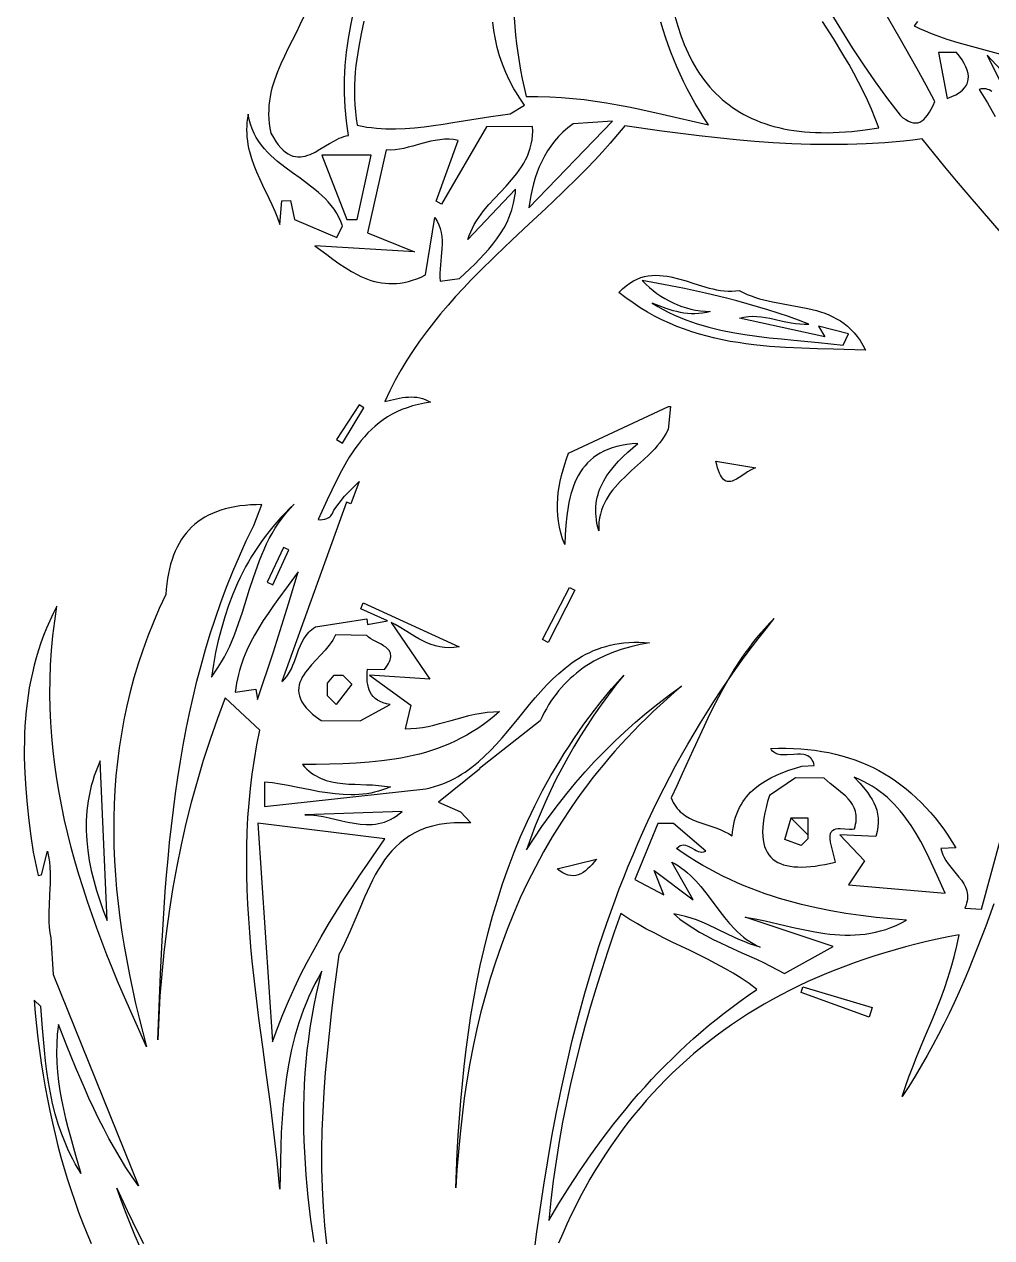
# Model space of a CAD drawing. Header units: metres. Extents: x 0 to 50, y 0 to 50.
# Drawn here: x 16.71 to 27.61, y 11.47 to 25.13 of the extents above; entities that cross this region are included whole.
import ezdxf

# ---------------------------------------------------------------- set-up
doc = ezdxf.new("R2010")
doc.units = ezdxf.units.M

msp = doc.modelspace()

# ---------------------------------------------------------------- linework, layer by layer
for points in [[(22.22044, 25.301025), (22.235864, 25.105171), (22.245841, 25.00716), (22.257399, 24.909092), (22.270593, 24.810966), (22.285475, 24.712781), (22.302101, 24.614536), (22.320523, 24.51623), (22.340797, 24.417863), (22.362974, 24.319432), (22.362974, 24.319432), (22.497673, 24.319335), (22.630091, 24.315343), (22.760539, 24.30772), (22.889328, 24.29673), (23.016769, 24.282637), (23.143174, 24.265707), (23.268853, 24.246204), (23.394118, 24.224392), (23.51928, 24.200535), (23.644649, 24.174899), (23.897255, 24.119343), (24.41865, 23.998507), (24.41865, 23.998507), (24.365793, 24.078902), (24.315376, 24.159645), (24.267342, 24.24073), (24.221634, 24.322148), (24.178196, 24.403891), (24.136971, 24.485951), (24.097902, 24.568321), (24.060932, 24.65099), (24.026004, 24.733953), (23.993061, 24.8172), (23.962047, 24.900724), (23.932905, 24.984516), (23.905578, 25.068568), (23.880008, 25.152873)], [(25.795935, 25.257127), (25.913585, 25.060339), (26.03575, 24.865461), (26.162625, 24.672571), (26.294403, 24.48175), (26.43128, 24.293077), (26.573448, 24.106629), (26.573448, 24.106629), (26.606503, 24.07932), (26.63776, 24.05721), (26.667362, 24.04024), (26.695454, 24.028352), (26.722177, 24.021487), (26.747674, 24.019586), (26.772089, 24.02259), (26.795564, 24.03044), (26.818242, 24.043077), (26.840267, 24.060442), (26.861781, 24.082478), (26.882928, 24.109124), (26.903849, 24.140322), (26.924689, 24.176013), (26.94559, 24.216138), (26.966695, 24.260638), (26.966695, 24.260638), (26.866405, 24.4449), (26.764743, 24.628467), (26.558107, 24.993904), (26.348395, 25.357736)], [(19.856685, 25.211276), (19.817309, 25.122632), (19.775124, 25.034769), (19.68718, 24.859911), (19.643843, 24.772176), (19.602546, 24.683744), (19.5645, 24.594244), (19.530917, 24.503308), (19.516178, 24.457186), (19.503009, 24.410566), (19.491561, 24.363401), (19.481987, 24.315647), (19.474437, 24.267255), (19.469063, 24.218181), (19.466017, 24.168378), (19.46545, 24.117799), (19.467513, 24.066399), (19.472358, 24.014131), (19.480137, 23.96095), (19.491, 23.906808), (19.491, 23.906808), (19.518525, 23.856349), (19.546086, 23.811956), (19.573679, 23.773341), (19.601299, 23.740218), (19.628942, 23.7123), (19.656603, 23.6893), (19.684276, 23.670931), (19.711958, 23.656905), (19.739643, 23.646937), (19.767327, 23.64074), (19.795005, 23.638025), (19.822671, 23.638507), (19.850322, 23.641899), (19.877953, 23.647913), (19.905558, 23.656263), (19.933133, 23.666662), (19.988174, 23.692458), (20.043037, 23.723007), (20.152078, 23.78918), (20.20618, 23.820214), (20.25995, 23.84682), (20.2867, 23.857745), (20.313352, 23.866701), (20.339903, 23.873404), (20.366347, 23.877564), (20.366347, 23.877564), (20.35342, 23.958437), (20.342687, 24.038798), (20.334092, 24.118663), (20.327575, 24.198048), (20.323079, 24.276965), (20.320546, 24.355432), (20.319917, 24.433462), (20.321134, 24.511071), (20.324138, 24.588273), (20.328872, 24.665084), (20.335277, 24.741519), (20.343295, 24.817591), (20.352868, 24.893318), (20.363938, 24.968713), (20.390333, 25.118567), (20.422016, 25.267275)], [(20.537145, 25.165328), (20.506373, 25.023918), (20.479135, 24.881492), (20.456744, 24.73783), (20.447778, 24.665467), (20.440517, 24.592714), (20.435126, 24.519543), (20.431769, 24.445927), (20.43061, 24.371839), (20.431814, 24.29725), (20.435545, 24.222135), (20.441967, 24.146466), (20.451246, 24.070215), (20.463544, 23.993355), (20.463544, 23.993355), (20.517242, 23.982898), (20.570943, 23.974189), (20.624646, 23.967148), (20.678352, 23.961692), (20.785773, 23.95521), (20.893205, 23.954091), (21.00065, 23.957683), (21.108107, 23.965332), (21.215578, 23.976387), (21.323063, 23.990194), (21.430561, 24.006101), (21.538075, 24.023454), (21.753148, 24.059892), (21.968286, 24.094285), (22.07588, 24.109083), (22.183493, 24.121412), (22.347424, 24.219625), (22.347424, 24.219625), (22.314794, 24.265524), (22.283962, 24.31152), (22.254885, 24.35761), (22.227524, 24.403792), (22.177784, 24.496421), (22.134414, 24.58939), (22.097088, 24.68268), (22.065479, 24.776272), (22.039259, 24.870148), (22.018102, 24.964289), (22.001681, 25.058677), (21.989669, 25.153293)], [(24.039093, 25.22171), (24.070414, 25.111087), (24.105569, 25.004704), (24.144646, 24.902654), (24.187738, 24.805029), (24.234934, 24.711922), (24.260099, 24.667092), (24.286325, 24.623427), (24.313622, 24.580937), (24.342002, 24.539635), (24.371475, 24.499532), (24.402054, 24.46064), (24.43375, 24.42297), (24.466574, 24.386534), (24.500537, 24.351344), (24.53565, 24.317411), (24.571926, 24.284747), (24.609374, 24.253363), (24.648008, 24.223271), (24.687837, 24.194483), (24.728873, 24.167009), (24.771128, 24.140863), (24.814612, 24.116055), (24.859338, 24.092597), (24.905316, 24.0705), (24.952558, 24.049777), (25.001075, 24.030439), (25.050878, 24.012496), (25.101979, 23.995962), (25.154389, 23.980848), (25.208119, 23.967164), (25.263181, 23.954924), (25.319586, 23.944137), (25.377346, 23.934817), (25.43647, 23.926974), (25.496972, 23.920621), (25.558862, 23.915768), (25.622152, 23.912428), (25.686852, 23.910611), (25.752974, 23.91033), (25.820531, 23.911597), (25.889531, 23.914422), (26.031913, 23.924795), (26.180209, 23.941542), (26.334511, 23.964756), (26.334511, 23.964756), (26.295161, 24.070529), (26.252521, 24.174811), (26.206846, 24.277717), (26.158391, 24.379367), (26.107411, 24.479876), (26.054161, 24.579362), (25.998897, 24.677943), (25.941873, 24.775735), (25.823566, 24.969422), (25.701281, 25.16136)], [(26.771436, 25.161514), (26.732849, 25.113028), (26.732849, 25.113028), (26.793653, 25.083754), (26.854694, 25.056495), (26.915947, 25.031081), (26.977385, 25.00734), (27.100713, 24.964196), (27.224472, 24.925698), (27.348455, 24.890482), (27.472455, 24.857183), (27.719678, 24.790872)], [(27.006297, 24.812608), (27.103623, 24.295429), (27.103623, 24.295429), (27.156874, 24.315889), (27.203002, 24.338177), (27.242199, 24.362242), (27.274658, 24.388031), (27.300572, 24.415494), (27.311135, 24.429837), (27.320134, 24.444579), (27.327592, 24.459714), (27.333536, 24.475234), (27.337987, 24.491135), (27.340971, 24.507409), (27.342633, 24.541051), (27.338714, 24.57611), (27.329407, 24.612533), (27.314906, 24.650269), (27.295402, 24.689267), (27.271089, 24.729475), (27.24216, 24.770842), (27.208808, 24.813316), (27.006297, 24.812608)], [(27.964914, 24.345671), (27.553038, 24.783049), (28.327911, 23.217685)], [(27.606266, 24.375722), (27.575087, 24.392001), (27.558686, 24.398087), (27.541649, 24.402471), (27.5239, 24.404905), (27.505369, 24.405141), (27.485981, 24.40293), (27.465664, 24.398023), (27.465664, 24.398023), (27.557002, 24.244934), (27.644763, 24.091086)], [(19.233858, 24.119425), (19.233858, 24.119425), (19.22643, 24.074082), (19.221301, 24.029528), (19.218361, 23.985726), (19.2175, 23.94264), (19.218608, 23.900232), (19.221575, 23.858467), (19.226292, 23.817306), (19.232649, 23.776715), (19.240536, 23.736656), (19.249843, 23.697091), (19.272278, 23.619303), (19.299077, 23.543055), (19.32936, 23.468054), (19.362249, 23.394008), (19.396865, 23.320622), (19.467767, 23.174658), (19.502295, 23.101493), (19.535037, 23.027814), (19.565114, 22.953328), (19.591648, 22.877742), (19.612674, 23.141504), (19.711409, 23.148489), (19.755397, 22.932905), (20.234199, 22.729302), (20.298448, 22.860734), (20.298448, 22.860734), (20.278652, 22.912096), (20.25573, 22.960647), (20.229909, 23.006591), (20.201413, 23.050132), (20.170469, 23.091472), (20.137302, 23.130815), (20.102137, 23.168365), (20.065201, 23.204325), (20.026719, 23.238899), (19.986916, 23.27229), (19.904252, 23.336336), (19.819014, 23.398093), (19.733006, 23.459187), (19.648034, 23.521247), (19.565903, 23.5859), (19.526467, 23.619707), (19.488418, 23.654773), (19.451982, 23.691302), (19.417384, 23.729496), (19.38485, 23.769558), (19.354606, 23.811694), (19.326877, 23.856106), (19.301889, 23.902997), (19.279867, 23.952571), (19.261038, 24.005031), (19.245626, 24.060581), (19.233858, 24.119425)], [(22.393579, 23.065761), (23.336744, 24.041471), (22.892534, 24.011602), (22.892534, 24.011602), (22.832995, 23.965296), (22.778299, 23.916925), (22.728218, 23.866568), (22.682526, 23.814299), (22.640993, 23.760196), (22.603393, 23.704334), (22.569498, 23.64679), (22.539079, 23.58764), (22.51191, 23.52696), (22.487762, 23.464826), (22.466409, 23.401314), (22.447621, 23.336501), (22.431172, 23.270463), (22.416834, 23.203277), (22.404379, 23.135017), (22.393579, 23.065761)], [(21.35157, 23.141356), (21.600522, 23.823269), (21.600522, 23.823269), (21.548092, 23.832693), (21.495983, 23.836782), (21.444175, 23.836216), (21.392648, 23.831679), (21.34138, 23.823851), (21.290353, 23.813415), (21.188935, 23.787441), (21.088233, 23.759212), (21.038099, 23.745956), (20.988084, 23.734181), (20.938165, 23.724568), (20.888324, 23.7178), (20.83854, 23.714558), (20.788792, 23.715523), (20.578781, 22.784607), (21.106134, 22.568409), (19.984804, 22.636126), (19.984804, 22.636126), (20.120684, 22.537432), (20.188658, 22.48775), (20.257091, 22.439184), (20.326308, 22.392737), (20.396638, 22.349413), (20.468406, 22.310216), (20.504932, 22.292479), (20.54194, 22.276149), (20.579471, 22.261354), (20.617566, 22.248218), (20.656266, 22.236866), (20.695611, 22.227424), (20.735643, 22.220018), (20.776402, 22.214773), (20.817929, 22.211814), (20.860265, 22.211267), (20.903452, 22.213258), (20.947528, 22.217911), (20.992537, 22.225353), (21.038518, 22.235709), (21.085512, 22.249104), (21.13356, 22.265664), (21.182703, 22.285514), (21.232982, 22.30878), (21.335543, 22.955249), (21.335543, 22.955249), (21.361591, 22.914718), (21.381865, 22.87309), (21.396968, 22.830477), (21.407503, 22.786991), (21.414072, 22.742746), (21.417278, 22.697855), (21.417723, 22.652429), (21.41601, 22.606581), (21.408522, 22.514073), (21.399632, 22.421232), (21.396169, 22.374968), (21.394164, 22.328958), (21.394219, 22.283316), (21.396936, 22.238154), (21.614239, 22.270016), (21.614239, 22.270016), (21.729666, 22.377904), (21.785744, 22.43193), (21.840269, 22.486385), (21.89289, 22.541552), (21.943259, 22.597711), (21.991028, 22.655145), (22.035846, 22.714135), (22.077367, 22.774962), (22.11524, 22.837908), (22.149118, 22.903255), (22.178651, 22.971284), (22.20349, 23.042277), (22.223288, 23.116515), (22.231187, 23.154939), (22.237695, 23.19428), (22.242767, 23.234574), (22.246362, 23.275854), (21.709502, 22.707794), (21.709502, 22.707794), (21.723545, 22.752332), (21.740283, 22.795396), (21.759505, 22.837101), (21.780995, 22.877565), (21.804542, 22.916905), (21.82993, 22.955237), (21.856948, 22.99268), (21.885381, 23.029349), (21.945639, 23.100836), (22.008998, 23.170635), (22.138187, 23.308915), (22.200602, 23.379268), (22.259287, 23.451677), (22.286698, 23.488946), (22.312535, 23.527081), (22.336587, 23.566197), (22.358639, 23.606413), (22.378478, 23.647846), (22.39589, 23.690612), (22.410663, 23.734829), (22.422582, 23.780613), (22.431434, 23.828082), (22.437006, 23.877353), (22.439084, 23.928542), (22.437456, 23.981767), (21.916273, 23.977058), (21.410614, 23.107073), (21.35157, 23.141356)], [(27.872681, 22.596484), (27.341038, 23.215084), (27.209279, 23.370228), (27.078875, 23.526022), (26.950275, 23.682694), (26.823925, 23.84047), (26.823925, 23.84047), (26.718639, 23.827483), (26.613413, 23.816072), (26.403138, 23.797797), (26.193084, 23.785296), (25.98324, 23.778219), (25.773591, 23.776216), (25.564124, 23.778937), (25.354826, 23.786033), (25.145683, 23.797155), (24.936683, 23.811952), (24.727811, 23.830074), (24.519054, 23.851173), (24.3104, 23.874898), (24.101834, 23.900899), (23.893343, 23.928828), (23.476534, 23.989067), (23.476534, 23.989067), (23.394433, 23.889416), (23.310241, 23.791662), (23.224151, 23.69563), (23.136356, 23.60115), (23.047051, 23.508047), (22.956428, 23.41615), (22.772006, 23.235283), (22.584639, 23.057167), (22.395875, 22.880422), (22.207265, 22.703666), (22.020357, 22.525518), (21.836699, 22.344599), (21.746574, 22.252668), (21.657842, 22.159526), (21.570698, 22.065001), (21.485335, 21.96892), (21.401946, 21.87111), (21.320726, 21.771398), (21.241867, 21.669613), (21.165564, 21.565582), (21.09201, 21.459131), (21.021398, 21.350089), (20.953924, 21.238282), (20.889779, 21.123538), (20.829158, 21.005685), (20.772254, 20.88455)], [(20.062793, 23.655771), (20.34468, 22.93285), (20.460494, 22.932123), (20.620195, 23.655771), (20.256565, 23.655771), (20.192176, 23.655771), (20.062793, 23.655771)], [(26.185067, 21.463701), (26.185067, 21.463701), (25.82386, 21.473602), (25.643321, 21.47823), (25.463123, 21.484274), (25.28349, 21.492955), (25.104646, 21.505497), (24.926815, 21.523121), (24.838349, 21.534221), (24.75022, 21.547051), (24.662457, 21.561762), (24.575086, 21.578507), (24.488136, 21.59744), (24.401636, 21.618714), (24.315612, 21.64248), (24.230094, 21.668892), (24.145108, 21.698103), (24.060683, 21.730266), (23.976847, 21.765533), (23.893628, 21.804056), (23.811054, 21.84599), (23.729153, 21.891487), (23.647953, 21.940699), (23.567481, 21.993779), (23.487766, 22.05088), (23.408836, 22.112155), (23.408836, 22.112155), (23.449238, 22.152592), (23.489901, 22.187573), (23.530812, 22.217388), (23.571958, 22.242326), (23.613325, 22.262676), (23.654899, 22.278727), (23.696666, 22.290769), (23.738614, 22.29909), (23.780729, 22.303981), (23.822996, 22.305729), (23.865403, 22.304623), (23.907935, 22.300954), (23.950579, 22.295011), (23.993322, 22.287081), (24.079049, 22.266422), (24.165006, 22.241291), (24.251085, 22.213999), (24.337177, 22.186861), (24.423173, 22.162189), (24.466101, 22.151501), (24.508964, 22.142296), (24.551749, 22.134865), (24.594441, 22.129497), (24.637028, 22.126479), (24.679496, 22.126102), (24.721831, 22.128655), (24.76402, 22.134427), (24.76402, 22.134427), (24.807762, 22.111277), (24.852587, 22.090622), (24.898391, 22.072227), (24.94507, 22.055856), (24.99252, 22.041274), (25.040637, 22.028246), (25.138457, 22.005907), (25.237696, 21.986958), (25.337524, 21.969516), (25.437107, 21.951697), (25.535614, 21.931619), (25.632213, 21.907399), (25.679536, 21.893147), (25.726071, 21.877153), (25.771712, 21.859182), (25.816356, 21.838999), (25.859899, 21.816368), (25.902236, 21.791053), (25.943264, 21.762821), (25.982879, 21.731434), (26.020977, 21.696658), (26.057454, 21.658257), (26.092205, 21.615997), (26.125127, 21.569641), (26.156115, 21.518954), (26.185067, 21.463701)], [(23.669513, 22.245764), (23.669513, 22.245764), (23.710064, 22.206519), (23.751483, 22.16941), (23.793796, 22.134479), (23.83703, 22.101765), (23.88121, 22.07131), (23.926365, 22.043153), (23.972519, 22.017337), (24.019701, 21.993901), (24.067935, 21.972886), (24.11725, 21.954332), (24.167671, 21.938281), (24.219225, 21.924773), (24.271938, 21.913848), (24.325838, 21.905547), (24.38095, 21.899912), (24.437301, 21.896982), (24.437301, 21.896982), (24.39324, 21.886033), (24.349821, 21.878293), (24.307, 21.873555), (24.264731, 21.871612), (24.222971, 21.872255), (24.181675, 21.875278), (24.140799, 21.880472), (24.100297, 21.88763), (24.060126, 21.896544), (24.020241, 21.907006), (23.94115, 21.931748), (23.86267, 21.960192), (23.784443, 21.990679), (23.784443, 21.990679), (23.845783, 21.953971), (23.907719, 21.919696), (23.97023, 21.887754), (24.033294, 21.858041), (24.096888, 21.830457), (24.16099, 21.804899), (24.22558, 21.781265), (24.290633, 21.759455), (24.356128, 21.739366), (24.422044, 21.720896), (24.555047, 21.688406), (24.689466, 21.661173), (24.825122, 21.638382), (24.961841, 21.619217), (25.099444, 21.602866), (25.237756, 21.588514), (25.376599, 21.575346), (25.655173, 21.549308), (25.79455, 21.534809), (25.933751, 21.518237), (25.993473, 21.647776), (25.656142, 21.731712), (25.727672, 21.61269), (24.76721, 21.822264), (24.76721, 21.822264), (24.816688, 21.834215), (24.865774, 21.841155), (24.914529, 21.843697), (24.96301, 21.842456), (25.011277, 21.838045), (25.059388, 21.83108), (25.107402, 21.822173), (25.155378, 21.811939), (25.251451, 21.789946), (25.348078, 21.770015), (25.396745, 21.762357), (25.445728, 21.757057), (25.495085, 21.754728), (25.544874, 21.755985), (25.544874, 21.755985), (25.431069, 21.798923), (25.316707, 21.839809), (25.201808, 21.878729), (25.086396, 21.915772), (24.970492, 21.951024), (24.85412, 21.984575), (24.737301, 22.016512), (24.620058, 22.046922), (24.384387, 22.103512), (24.147287, 22.155048), (23.908937, 22.202232), (23.669513, 22.245764)], [(20.772254, 20.88455), (20.772254, 20.88455), (20.839227, 20.901053), (20.906099, 20.916168), (20.97258, 20.928083), (21.005584, 20.932275), (21.038381, 20.934989), (21.070935, 20.935997), (21.103211, 20.935074), (21.135171, 20.931994), (21.166779, 20.926529), (21.198, 20.918454), (21.228797, 20.907543), (21.259134, 20.893569), (21.288974, 20.876305), (21.288974, 20.876305), (21.218319, 20.865435), (21.150801, 20.851555), (21.086306, 20.834771), (21.024721, 20.815187), (20.965933, 20.792907), (20.90983, 20.768037), (20.856297, 20.740682), (20.805222, 20.710945), (20.756492, 20.678931), (20.709994, 20.644746), (20.665615, 20.608494), (20.623242, 20.570279), (20.582762, 20.530207), (20.544061, 20.488381), (20.507028, 20.444908), (20.471547, 20.39989), (20.437508, 20.353434), (20.404796, 20.305644), (20.373299, 20.256624), (20.342904, 20.20648), (20.284965, 20.103235), (20.230077, 19.996748), (20.177334, 19.887855), (20.125832, 19.777395), (20.022937, 19.555122), (20.022937, 19.555122), (20.047789, 19.554174), (20.072696, 19.554912), (20.097232, 19.5585), (20.120971, 19.566104), (20.143487, 19.578889), (20.154154, 19.587589), (20.164356, 19.598022), (20.17404, 19.610333), (20.183152, 19.624667), (20.191639, 19.641171), (20.199448, 19.659991), (20.319696, 19.81894), (20.484312, 19.983285), (20.389225, 19.733015), (20.340666, 19.751814), (19.615835, 17.733052), (19.615835, 17.733052), (19.632819, 17.748459), (19.648519, 17.764686), (19.676451, 17.799375), (19.700387, 17.83666), (19.721083, 17.876082), (19.739296, 17.917183), (19.755783, 17.959503), (19.786604, 18.045967), (19.802453, 18.089194), (19.819601, 18.131805), (19.838806, 18.173342), (19.860825, 18.213346), (19.886414, 18.251358), (19.91633, 18.28692), (19.933147, 18.303639), (19.951329, 18.319573), (19.970972, 18.334665), (19.992169, 18.348857), (20.572675, 18.43676), (20.580266, 18.37488), (20.802072, 18.415076), (20.501714, 18.549817), (20.5312, 18.618332), (21.608762, 18.122911), (21.608762, 18.122911), (21.580061, 18.117718), (21.551898, 18.114109), (21.497096, 18.111361), (21.444175, 18.114114), (21.392955, 18.121811), (21.343256, 18.133901), (21.294896, 18.149827), (21.247695, 18.169036), (21.201472, 18.190973), (21.156048, 18.215084), (21.111242, 18.240815), (21.02276, 18.294919), (20.934583, 18.34885), (20.890157, 18.374365), (20.845266, 18.398174), (21.281318, 17.757967), (20.602628, 17.803045), (21.066143, 17.467765), (21.002398, 17.201836), (21.002398, 17.201836), (21.067037, 17.202356), (21.131614, 17.207341), (21.196195, 17.216164), (21.260844, 17.228195), (21.325627, 17.242807), (21.390609, 17.259369), (21.521429, 17.295833), (21.653824, 17.332558), (21.720774, 17.349446), (21.788313, 17.364514), (21.856506, 17.377132), (21.925418, 17.386671), (21.995114, 17.392504), (22.065659, 17.394001), (22.065659, 17.394001), (22.005645, 17.342281), (21.944895, 17.293651), (21.883421, 17.248018), (21.821237, 17.205285), (21.758357, 17.165357), (21.694795, 17.12814), (21.630565, 17.093538), (21.56568, 17.061455), (21.500154, 17.031797), (21.434, 17.004468), (21.367233, 16.979373), (21.299866, 16.956417), (21.231913, 16.935504), (21.163388, 16.91654), (21.094304, 16.899429), (21.024675, 16.884075), (20.954516, 16.870384), (20.883838, 16.858261), (20.740987, 16.838335), (20.596231, 16.823536), (20.44968, 16.813101), (20.301444, 16.80627), (20.151634, 16.802279), (20.000358, 16.800368), (19.847728, 16.799773), (19.847728, 16.799773), (19.871014, 16.772603), (19.895158, 16.747773), (19.920122, 16.725173), (19.94587, 16.704694), (19.972364, 16.686225), (19.999569, 16.669657), (20.027448, 16.65488), (20.055962, 16.641784), (20.085077, 16.630258), (20.114754, 16.620193), (20.175651, 16.604006), (20.238357, 16.592344), (20.30258, 16.584327), (20.368024, 16.579076), (20.434395, 16.575711), (20.568741, 16.571122), (20.636127, 16.568139), (20.703263, 16.563525), (20.769854, 16.5564), (20.835606, 16.545885), (20.835606, 16.545885), (20.791381, 16.527745), (20.747152, 16.511971), (20.702922, 16.498455), (20.658688, 16.487088), (20.614453, 16.477762), (20.570215, 16.470369), (20.525975, 16.4648), (20.481732, 16.460947), (20.437488, 16.458702), (20.393242, 16.457956), (20.304744, 16.460528), (20.21624, 16.467797), (20.127729, 16.478896), (20.039213, 16.492958), (19.950692, 16.509116), (19.773639, 16.544254), (19.685108, 16.5615), (19.596576, 16.577375), (19.508041, 16.591012), (19.419506, 16.601545), (19.419506, 16.325399), (21.234478, 16.526332), (21.234478, 16.526332), (21.284209, 16.53744), (21.332599, 16.550429), (21.379697, 16.565229), (21.425552, 16.581772), (21.470212, 16.599988), (21.513727, 16.61981), (21.556146, 16.641168), (21.597518, 16.663995), (21.637891, 16.688221), (21.677314, 16.713778), (21.753509, 16.76861), (21.826494, 16.827942), (21.896659, 16.891225), (21.964398, 16.95791), (22.030101, 17.027449), (22.094161, 17.099292), (22.156968, 17.17289), (22.280392, 17.323156), (22.403507, 17.473857), (22.465927, 17.547997), (22.529445, 17.6206), (22.594453, 17.691115), (22.661341, 17.758994), (22.730501, 17.823688), (22.802325, 17.884648), (22.877206, 17.941324), (22.915914, 17.967885), (22.955533, 17.993169), (22.996112, 18.017108), (23.037699, 18.039633), (23.080344, 18.060676), (23.124096, 18.080167), (23.169003, 18.098039), (23.215115, 18.114223), (23.26248, 18.128649), (23.311148, 18.14125), (23.361167, 18.151957), (23.412586, 18.160701), (23.465455, 18.167414), (23.519822, 18.172027), (23.575736, 18.174471), (23.633246, 18.174677), (23.692401, 18.172578), (23.75325, 18.168105), (23.75325, 18.168105), (23.646637, 18.148784), (23.543746, 18.125001), (23.444627, 18.096696), (23.349328, 18.063808), (23.257899, 18.026277), (23.170387, 17.984043), (23.128116, 17.961143), (23.086842, 17.937045), (23.046573, 17.911741), (23.007313, 17.885224), (22.969069, 17.857486), (22.931847, 17.828519), (22.895654, 17.798316), (22.860495, 17.766869), (22.826376, 17.734172), (22.793304, 17.700216), (22.761285, 17.664993), (22.730324, 17.628497), (22.700428, 17.59072), (22.671603, 17.551653), (22.643854, 17.511291), (22.617189, 17.469625), (22.591614, 17.426647), (22.567133, 17.38235), (22.543754, 17.336727), (22.521482, 17.28977), (21.840965, 16.753455), (21.839049, 16.746785), (21.37871, 16.374975), (21.626372, 16.267003), (21.742236, 16.140588), (21.742236, 16.140588), (21.64506, 16.143954), (21.553567, 16.141944), (21.467515, 16.134774), (21.386663, 16.122661), (21.310771, 16.105823), (21.239598, 16.084477), (21.172902, 16.058841), (21.110443, 16.029132), (21.05198, 15.995568), (20.997273, 15.958365), (20.94608, 15.917743), (20.89816, 15.873916), (20.853273, 15.827104), (20.811178, 15.777524), (20.771634, 15.725393), (20.7344, 15.670928), (20.699235, 15.614346), (20.665898, 15.555866), (20.634149, 15.495705), (20.603746, 15.43408), (20.546018, 15.307307), (20.490785, 15.177287), (20.436122, 15.04576), (20.380102, 14.914465), (20.320797, 14.78514), (20.289311, 14.72176), (20.256281, 14.659525), (20.256281, 14.659525), (20.197356, 14.21448), (20.170269, 13.992691), (20.145278, 13.771503), (20.122769, 13.551), (20.103125, 13.331265), (20.086733, 13.112381), (20.073975, 12.894433), (20.065239, 12.677504), (20.060907, 12.461678), (20.061365, 12.247038), (20.066998, 12.033668), (20.078191, 11.821653), (20.085992, 11.716179), (20.095328, 11.611074), (20.106246, 11.50635), (20.118794, 11.402017)], [(20.485794, 20.845898), (20.230701, 20.45858), (20.295923, 20.417454), (20.538865, 20.812121), (20.485794, 20.845898)], [(23.991133, 20.827302), (23.962025, 20.568286), (23.962025, 20.568286), (23.94159, 20.529305), (23.919059, 20.491714), (23.894615, 20.455394), (23.868444, 20.42023), (23.840729, 20.386102), (23.811654, 20.352896), (23.75016, 20.288775), (23.685435, 20.22693), (23.618952, 20.166424), (23.552182, 20.10632), (23.486598, 20.04568), (23.423672, 19.983567), (23.364877, 19.919044), (23.337488, 19.885586), (23.311684, 19.851174), (23.287649, 19.815691), (23.265567, 19.779019), (23.245622, 19.741042), (23.227998, 19.701642), (23.212878, 19.660703), (23.200448, 19.618107), (23.190891, 19.573737), (23.184391, 19.527475), (23.181132, 19.479205), (23.181298, 19.42881), (23.181298, 19.42881), (23.170366, 19.470742), (23.161666, 19.511627), (23.155134, 19.551499), (23.150707, 19.59039), (23.14832, 19.628332), (23.147909, 19.665358), (23.149412, 19.701502), (23.152763, 19.736794), (23.157898, 19.771269), (23.164755, 19.804958), (23.173269, 19.837894), (23.183376, 19.870111), (23.195012, 19.90164), (23.208114, 19.932514), (23.238457, 19.992428), (23.273895, 20.050115), (23.313916, 20.105835), (23.358008, 20.159849), (23.405661, 20.212418), (23.456364, 20.263803), (23.509604, 20.314266), (23.621654, 20.413468), (23.621654, 20.413468), (23.557376, 20.408432), (23.496539, 20.400761), (23.439048, 20.390522), (23.384809, 20.377782), (23.333725, 20.362605), (23.285703, 20.345058), (23.240646, 20.325208), (23.198461, 20.30312), (23.159052, 20.278861), (23.122323, 20.252497), (23.088181, 20.224093), (23.05653, 20.193717), (23.027274, 20.161434), (23.000319, 20.127311), (22.97557, 20.091413), (22.952932, 20.053806), (22.93231, 20.014558), (22.913608, 19.973734), (22.896732, 19.9314), (22.881587, 19.887622), (22.868078, 19.842466), (22.856109, 19.796), (22.845585, 19.748288), (22.836412, 19.699397), (22.821738, 19.598342), (22.811326, 19.493365), (22.804416, 19.384995), (22.800246, 19.273762), (22.800246, 19.273762), (22.774988, 19.339933), (22.75454, 19.405854), (22.738668, 19.471527), (22.727136, 19.536954), (22.71971, 19.602135), (22.716155, 19.667072), (22.716238, 19.731768), (22.719722, 19.796224), (22.726373, 19.860441), (22.735958, 19.924422), (22.74824, 19.988167), (22.762985, 20.051679), (22.779959, 20.114958), (22.798926, 20.178008), (22.819653, 20.240829), (22.841904, 20.303423), (23.967486, 20.827302), (23.991133, 20.827302)], [(24.950348, 20.137903), (24.950348, 20.137903), (24.935389, 20.133831), (24.920203, 20.128171), (24.889265, 20.112887), (24.857762, 20.093651), (24.825923, 20.072065), (24.762157, 20.028242), (24.730687, 20.009207), (24.699797, 19.994225), (24.684642, 19.988754), (24.669718, 19.984896), (24.655054, 19.982851), (24.640678, 19.982821), (24.626619, 19.985004), (24.612906, 19.989601), (24.599567, 19.996812), (24.586631, 20.006836), (24.574126, 20.019875), (24.562082, 20.036128), (24.550527, 20.055796), (24.539489, 20.079078), (24.528997, 20.106175), (24.51908, 20.137286), (24.509766, 20.172612), (24.501084, 20.212352), (24.950348, 20.137903)], [(19.977997, 11.420777), (19.942132, 11.674036), (19.926362, 11.800698), (19.912131, 11.927387), (19.899515, 12.054107), (19.888588, 12.180862), (19.879424, 12.307657), (19.872097, 12.434496), (19.866683, 12.561382), (19.863255, 12.688319), (19.861888, 12.815313), (19.862656, 12.942366), (19.865633, 13.069483), (19.870894, 13.196668), (19.878514, 13.323925), (19.888566, 13.451259), (19.901125, 13.578672), (19.916265, 13.706171), (19.934062, 13.833757), (19.954588, 13.961436), (19.977918, 14.089212), (20.004128, 14.217089), (20.033291, 14.34507), (20.065481, 14.473161), (20.065481, 14.473161), (20.0252, 14.402196), (19.987323, 14.330707), (19.951774, 14.258709), (19.918477, 14.186218), (19.887357, 14.113248), (19.858336, 14.039817), (19.83134, 13.965938), (19.806291, 13.891628), (19.783114, 13.816902), (19.761733, 13.741775), (19.742072, 13.666264), (19.724055, 13.590383), (19.707606, 13.514148), (19.692648, 13.437575), (19.666903, 13.283476), (19.646212, 13.128209), (19.629968, 12.971899), (19.61756, 12.814669), (19.608382, 12.656644), (19.601825, 12.497948), (19.59728, 12.338704), (19.591793, 12.01907), (19.591793, 12.01907), (19.577495, 12.179501), (19.561515, 12.339849), (19.525375, 12.660356), (19.485094, 12.980709), (19.442392, 13.301023), (19.398991, 13.621414), (19.35661, 13.941999), (19.31697, 14.262894), (19.281792, 14.584214), (19.266414, 14.74507), (19.252796, 14.906076), (19.241154, 15.067247), (19.231703, 15.228597), (19.224658, 15.39014), (19.220233, 15.551891), (19.218645, 15.713865), (19.220108, 15.876076), (19.224837, 16.038538), (19.233046, 16.201267), (19.244953, 16.364276), (19.26077, 16.52758), (19.280714, 16.691194), (19.305, 16.855132), (19.333842, 17.019409), (19.367455, 17.184039), (18.975243, 17.548109), (18.975243, 17.548109), (18.888052, 17.314825), (18.806463, 17.080526), (18.730413, 16.845223), (18.659845, 16.608925), (18.594698, 16.371645), (18.534913, 16.133392), (18.480428, 15.894177), (18.431185, 15.654011), (18.387124, 15.412905), (18.348185, 15.170868), (18.314308, 14.927913), (18.285433, 14.684048), (18.2615, 14.439286), (18.242449, 14.193637), (18.228221, 13.947111), (18.218756, 13.699719), (18.218756, 13.699719), (18.232351, 14.07165), (18.247819, 14.443229), (18.266297, 14.81424), (18.288921, 15.18447), (18.302141, 15.369226), (18.316825, 15.553705), (18.333112, 15.737882), (18.351146, 15.921731), (18.371067, 16.105223), (18.393019, 16.288333), (18.417143, 16.471033), (18.443581, 16.653297), (18.472476, 16.835099), (18.503968, 17.01641), (18.5382, 17.197206), (18.575314, 17.377458), (18.615452, 17.55714), (18.658757, 17.736226), (18.705369, 17.914688), (18.755431, 18.092501), (18.809085, 18.269636), (18.866472, 18.446067), (18.927736, 18.621769), (18.993017, 18.796713), (19.062458, 18.970873), (19.136201, 19.144222), (19.214388, 19.316734), (19.29716, 19.488382), (19.389882, 19.724384), (19.389882, 19.724384), (19.324167, 19.723459), (19.260704, 19.72054), (19.199475, 19.715628), (19.140459, 19.708723), (19.083638, 19.699828), (19.028991, 19.688942), (18.976499, 19.676068), (18.926143, 19.661207), (18.877902, 19.644359), (18.831757, 19.625527), (18.787689, 19.60471), (18.745678, 19.58191), (18.705704, 19.557128), (18.667748, 19.530366), (18.631789, 19.501625), (18.597809, 19.470905), (18.565789, 19.438209), (18.535707, 19.403536), (18.507545, 19.366888), (18.481283, 19.328267), (18.456901, 19.287674), (18.43438, 19.245109), (18.413701, 19.200574), (18.394843, 19.15407), (18.377787, 19.105598), (18.362513, 19.05516), (18.349002, 19.002756), (18.337235, 18.948387), (18.327191, 18.892056), (18.31885, 18.833762), (18.312195, 18.773507), (18.307204, 18.711293), (18.307204, 18.711293), (18.234817, 18.555737), (18.167681, 18.399921), (18.105695, 18.243848), (18.048757, 18.087522), (17.996765, 17.930946), (17.949618, 17.774124), (17.907214, 17.617059), (17.869451, 17.459754), (17.836228, 17.302213), (17.807444, 17.14444), (17.782995, 16.986438), (17.762782, 16.82821), (17.746702, 16.669759), (17.734654, 16.51109), (17.726536, 16.352206), (17.722246, 16.193109), (17.721683, 16.033805), (17.724745, 15.874295), (17.731331, 15.714583), (17.741338, 15.554674), (17.754666, 15.39457), (17.771213, 15.234274), (17.790877, 15.073791), (17.813556, 14.913124), (17.839149, 14.752275), (17.867554, 14.591249), (17.89867, 14.430049), (17.932395, 14.268679), (17.968627, 14.107141), (18.007265, 13.94544), (18.048206, 13.783579), (18.091351, 13.62156)], [(19.753706, 19.728368), (19.753706, 19.728368), (19.701684, 19.679004), (19.651424, 19.628761), (19.602897, 19.577652), (19.556073, 19.525694), (19.510925, 19.472899), (19.467423, 19.419281), (19.42554, 19.364856), (19.385247, 19.309638), (19.346515, 19.25364), (19.309316, 19.196877), (19.27362, 19.139364), (19.2394, 19.081113), (19.206627, 19.022141), (19.175272, 18.962461), (19.145307, 18.902086), (19.116703, 18.841033), (19.063464, 18.716945), (19.015326, 18.59031), (18.972062, 18.461242), (18.933442, 18.329856), (18.899238, 18.196266), (18.869221, 18.060586), (18.843163, 17.922929), (18.820834, 17.783411), (18.820834, 17.783411), (18.861408, 17.83849), (18.899219, 17.894947), (18.934471, 17.952682), (18.967366, 18.011594), (18.998106, 18.071581), (19.026894, 18.132543), (19.053934, 18.194377), (19.079426, 18.256984), (19.126579, 18.38411), (19.169975, 18.513112), (19.251976, 18.773508), (19.29382, 18.903284), (19.338388, 19.031701), (19.362199, 19.095147), (19.387299, 19.15795), (19.413889, 19.220008), (19.442173, 19.281222), (19.472353, 19.341489), (19.504631, 19.400708), (19.53921, 19.458779), (19.576292, 19.515601), (19.61608, 19.571071), (19.658777, 19.62509), (19.704585, 19.677556), (19.753706, 19.728368)], [(19.633236, 19.240699), (19.450183, 18.850272), (19.513428, 18.821184), (19.691268, 19.213804), (19.633236, 19.240699)], [(19.797313, 18.969268), (19.797313, 18.969268), (19.684972, 18.812395), (19.570841, 18.656547), (19.514454, 18.578277), (19.459241, 18.499388), (19.40574, 18.419587), (19.354493, 18.338584), (19.30604, 18.256087), (19.260921, 18.171803), (19.219675, 18.085441), (19.182844, 17.996709), (19.150967, 17.905316), (19.137056, 17.85853), (19.124585, 17.810969), (19.113623, 17.762597), (19.104237, 17.713378), (19.096495, 17.663274), (19.090465, 17.612249), (19.320903, 17.646579), (19.339306, 17.53187), (19.339306, 17.53187), (19.401346, 17.709291), (19.461609, 17.887448), (19.520298, 18.066295), (19.577619, 18.245785), (19.688974, 18.606514), (19.797313, 18.969268)], [(22.913657, 18.761557), (22.614041, 18.171702), (22.549022, 18.204917), (22.85417, 18.792167), (22.913657, 18.761557)], [(18.091351, 13.62156), (18.091351, 13.62156), (17.95785, 13.91638), (17.828673, 14.21211), (17.766045, 14.360391), (17.704906, 14.508988), (17.645391, 14.657933), (17.587636, 14.807253), (17.531776, 14.956979), (17.477947, 15.107141), (17.426285, 15.257769), (17.376926, 15.408891), (17.330005, 15.560539), (17.285658, 15.71274), (17.244021, 15.865526), (17.20523, 16.018926), (17.16942, 16.17297), (17.136727, 16.327687), (17.107287, 16.483106), (17.081235, 16.639259), (17.058708, 16.796174), (17.03984, 16.953881), (17.024768, 17.11241), (17.013628, 17.271791), (17.006555, 17.432053), (17.003685, 17.593225), (17.005153, 17.755339), (17.011096, 17.918423), (17.021649, 18.082507), (17.036948, 18.247621), (17.057128, 18.413794), (17.082326, 18.581056), (17.082326, 18.581056), (17.040596, 18.499531), (17.001787, 18.417554), (16.965822, 18.335138), (16.932625, 18.252296), (16.902119, 18.169041), (16.874227, 18.085385), (16.848872, 18.001341), (16.825979, 17.916922), (16.80547, 17.83214), (16.787268, 17.747009), (16.771298, 17.66154), (16.757482, 17.575747), (16.745744, 17.489643), (16.736007, 17.403239), (16.728194, 17.316549), (16.722229, 17.229586), (16.718036, 17.142361), (16.715537, 17.054889), (16.714656, 16.967182), (16.715316, 16.879251), (16.720954, 16.702774), (16.731836, 16.525558), (16.747352, 16.347706), (16.766886, 16.169319), (16.789826, 15.990499), (16.815559, 15.811348), (16.87002, 15.550849), (16.908331, 15.556065), (16.974822, 15.822049), (16.974822, 15.822049), (16.98813, 15.762484), (16.997419, 15.702383), (17.003239, 15.641821), (17.006145, 15.580871), (17.00669, 15.519606), (17.005425, 15.458101), (16.999682, 15.334662), (16.993341, 15.211144), (16.991328, 15.149539), (16.990825, 15.088135), (16.992384, 15.027005), (16.996558, 14.966224), (17.0039, 14.905864), (17.014963, 14.846), (17.038694, 14.435862), (18.000736, 12.054737), (18.000736, 12.054737), (17.928436, 12.158704), (17.859194, 12.264299), (17.792809, 12.371445), (17.729082, 12.480069), (17.667812, 12.590095), (17.608801, 12.70145), (17.551847, 12.814057), (17.49675, 12.927843), (17.443311, 13.042732), (17.39133, 13.15865), (17.290939, 13.393274), (17.193979, 13.631115), (17.098849, 13.871577), (17.098849, 13.871577), (17.086728, 13.763278), (17.080132, 13.655755), (17.078676, 13.548944), (17.081976, 13.442781), (17.08965, 13.337201), (17.101312, 13.232138), (17.11658, 13.127529), (17.135069, 13.023308), (17.156395, 12.919412), (17.180175, 12.815775), (17.206025, 12.712334), (17.233561, 12.609022), (17.292156, 12.40253), (17.352889, 12.195784), (17.352889, 12.195784), (17.320065, 12.249263), (17.289016, 12.303241), (17.259684, 12.357702), (17.232013, 12.412632), (17.205948, 12.468012), (17.18143, 12.523829), (17.158405, 12.580066), (17.136816, 12.636706), (17.097717, 12.751135), (17.063684, 12.86699), (17.034263, 12.984143), (17.009005, 13.102467), (16.987457, 13.221835), (16.969167, 13.34212), (16.953684, 13.463194), (16.940558, 13.584931), (16.929335, 13.707203), (16.919564, 13.829884), (16.902575, 14.075962), (16.825489, 14.144507), (16.825489, 14.144507), (16.838285, 14.00097), (16.852772, 13.858691), (16.868967, 13.717681), (16.886882, 13.57795), (16.906533, 13.439509), (16.927934, 13.302366), (16.951098, 13.166533), (16.97604, 13.03202), (17.002775, 12.898838), (17.031316, 12.766995), (17.061677, 12.636503), (17.093874, 12.507372), (17.12792, 12.379612), (17.163829, 12.253234), (17.201616, 12.128247), (17.241295, 12.004662), (17.28288, 11.882489), (17.326385, 11.761738), (17.371825, 11.64242), (17.419214, 11.524545), (17.468566, 11.408122)], [(22.446793, 11.2348), (22.482402, 11.512182), (22.520789, 11.788681), (22.562158, 12.064229), (22.606709, 12.338756), (22.654645, 12.612193), (22.706169, 12.884471), (22.761482, 13.15552), (22.820787, 13.42527), (22.884285, 13.693654), (22.952179, 13.9606), (23.024671, 14.22604), (23.101962, 14.489905), (23.184256, 14.752125), (23.271755, 15.012631), (23.364659, 15.271354), (23.413202, 15.400025), (23.463173, 15.528224), (23.514596, 15.655942), (23.567497, 15.783171), (23.621901, 15.909902), (23.677834, 16.036127), (23.73532, 16.161837), (23.794385, 16.287023), (23.855055, 16.411676), (23.917354, 16.535788), (23.981308, 16.65935), (24.046943, 16.782353), (24.114282, 16.90479), (24.183352, 17.02665), (24.254178, 17.147926), (24.326785, 17.268609), (24.401199, 17.38869), (24.477444, 17.50816), (24.555546, 17.627012), (24.63553, 17.745235), (24.717422, 17.862822), (24.801247, 17.979763), (24.887029, 18.096051), (24.974795, 18.211676), (25.064569, 18.32663), (25.156378, 18.440905), (25.156378, 18.440905), (25.104477, 18.38811), (25.054334, 18.334267), (25.005872, 18.279416), (24.959018, 18.223594), (24.913696, 18.166842), (24.869832, 18.109198), (24.827351, 18.050701), (24.786178, 17.99139), (24.707458, 17.870482), (24.633074, 17.746786), (24.562428, 17.620615), (24.494923, 17.49228), (24.429959, 17.362093), (24.36694, 17.230365), (24.244344, 16.963538), (24.12235, 16.694293), (24.060083, 16.559544), (23.996174, 16.425126), (23.996174, 16.425126), (24.007267, 16.39727), (24.019712, 16.371317), (24.033442, 16.34717), (24.048389, 16.324732), (24.064483, 16.303906), (24.081658, 16.284593), (24.099844, 16.266697), (24.118975, 16.250119), (24.159795, 16.220529), (24.203573, 16.195043), (24.249764, 16.17288), (24.297823, 16.153261), (24.397365, 16.118531), (24.49784, 16.084609), (24.547064, 16.066), (24.594887, 16.045253), (24.640762, 16.021586), (24.684146, 15.994219), (24.684146, 15.994219), (24.688327, 16.040717), (24.69433, 16.085242), (24.702104, 16.127851), (24.711598, 16.168598), (24.722762, 16.20754), (24.735544, 16.244732), (24.749892, 16.280232), (24.765756, 16.314094), (24.783085, 16.346375), (24.801828, 16.377131), (24.821933, 16.406417), (24.843349, 16.43429), (24.866026, 16.460806), (24.889911, 16.486021), (24.914955, 16.50999), (24.941106, 16.53277), (24.996523, 16.574985), (25.055755, 16.613115), (25.118393, 16.647607), (25.184027, 16.678909), (25.252248, 16.707469), (25.322649, 16.733735), (25.39482, 16.758154), (25.468352, 16.781174), (25.607737, 16.789462), (25.607737, 16.789462), (25.601919, 16.811941), (25.594514, 16.831648), (25.585619, 16.848752), (25.575333, 16.863425), (25.563753, 16.875836), (25.550975, 16.886156), (25.537098, 16.894556), (25.52222, 16.901205), (25.506436, 16.906273), (25.489846, 16.909932), (25.454634, 16.913702), (25.417364, 16.913876), (25.378815, 16.911816), (25.301002, 16.906448), (25.263296, 16.905863), (25.227431, 16.908496), (25.210433, 16.911444), (25.194187, 16.915707), (25.178791, 16.921456), (25.164343, 16.92886), (25.150939, 16.93809), (25.138679, 16.949317), (25.127658, 16.96271), (25.117974, 16.978441), (25.117974, 16.978441), (25.204387, 16.981284), (25.289411, 16.98167), (25.37305, 16.9796), (25.455303, 16.975076), (25.536172, 16.968101), (25.615657, 16.958675), (25.693761, 16.946802), (25.770485, 16.932482), (25.845828, 16.915717), (25.919794, 16.896511), (25.992382, 16.874863), (26.063593, 16.850777), (26.13343, 16.824254), (26.201893, 16.795295), (26.268984, 16.763904), (26.334703, 16.730081), (26.399051, 16.693829), (26.46203, 16.655149), (26.523641, 16.614043), (26.583886, 16.570514), (26.642764, 16.524562), (26.700278, 16.476191), (26.756428, 16.425401), (26.811216, 16.372194), (26.864643, 16.316574), (26.91671, 16.25854), (26.967418, 16.198096), (27.016768, 16.135243), (27.064762, 16.069983), (27.1114, 16.002317), (27.156684, 15.932249), (27.200614, 15.859778), (27.033168, 15.851629), (27.033168, 15.851629), (27.038671, 15.827603), (27.045813, 15.804415), (27.05445, 15.782), (27.064438, 15.760296), (27.087883, 15.71876), (27.114989, 15.679299), (27.144596, 15.641402), (27.175546, 15.604559), (27.236835, 15.531994), (27.264855, 15.495252), (27.289579, 15.457523), (27.309849, 15.418298), (27.317952, 15.397965), (27.324505, 15.377067), (27.329366, 15.355539), (27.332388, 15.333319), (27.333426, 15.310342), (27.332337, 15.286544), (27.328975, 15.261862), (27.323194, 15.236233), (27.314851, 15.209591), (27.3038, 15.181874), (27.489532, 15.168867), (28.143666, 17.570074)], [(20.21784, 18.256836), (20.21784, 18.256836), (20.203492, 18.227688), (20.186638, 18.198898), (20.167589, 18.170424), (20.146656, 18.142223), (20.100382, 18.086474), (20.050302, 18.031312), (19.998904, 17.976402), (19.948676, 17.921404), (19.902105, 17.865983), (19.880968, 17.838008), (19.861679, 17.8098), (19.844547, 17.781318), (19.829885, 17.752518), (19.818002, 17.72336), (19.809211, 17.6938), (19.803821, 17.663798), (19.802144, 17.633309), (19.804491, 17.602293), (19.811172, 17.570706), (19.822498, 17.538508), (19.838782, 17.505655), (19.860332, 17.472106), (19.887461, 17.437818), (19.92048, 17.40275), (19.959698, 17.366858), (20.005428, 17.330101), (20.05798, 17.292437), (20.495803, 17.291745), (20.834811, 17.474092), (20.834811, 17.474092), (20.792568, 17.482493), (20.754756, 17.493631), (20.721174, 17.507387), (20.691624, 17.523644), (20.665907, 17.542282), (20.643825, 17.563184), (20.625179, 17.586231), (20.609769, 17.611306), (20.597398, 17.638289), (20.587866, 17.667064), (20.580974, 17.697512), (20.576524, 17.729514), (20.574317, 17.762952), (20.574155, 17.797708), (20.575837, 17.833665), (20.579166, 17.870703), (20.769693, 17.869276), (20.769693, 17.869276), (20.787848, 17.893405), (20.80308, 17.916075), (20.815525, 17.937354), (20.825317, 17.957308), (20.832592, 17.976006), (20.837484, 17.993514), (20.840128, 18.009901), (20.84066, 18.025233), (20.839215, 18.039578), (20.835928, 18.053003), (20.830933, 18.065576), (20.824366, 18.077365), (20.807057, 18.098857), (20.785079, 18.118019), (20.759513, 18.13539), (20.731441, 18.15151), (20.672097, 18.182152), (20.642986, 18.197754), (20.61569, 18.214261), (20.59129, 18.232213), (20.570865, 18.25215), (20.21784, 18.256836)], [(20.202907, 17.805983), (20.299491, 17.805983), (20.401727, 17.703915), (20.224083, 17.474139), (20.127787, 17.570278), (20.127787, 17.715987), (20.202907, 17.805983)], [(23.463066, 17.804317), (23.463066, 17.804317), (23.375546, 17.694477), (23.290475, 17.582948), (23.207871, 17.469716), (23.127755, 17.354769), (23.050147, 17.238094), (22.975066, 17.119677), (22.902531, 16.999504), (22.832563, 16.877564), (22.76518, 16.753842), (22.700403, 16.628325), (22.638252, 16.501), (22.578745, 16.371855), (22.521902, 16.240875), (22.467744, 16.108048), (22.416289, 15.97336), (22.367557, 15.836799), (22.367557, 15.836799), (22.453338, 15.969396), (22.541882, 16.09969), (22.633266, 16.227675), (22.727567, 16.353347), (22.82486, 16.4767), (22.925223, 16.59773), (23.028732, 16.716431), (23.135463, 16.832798), (23.245492, 16.946827), (23.358896, 17.058513), (23.475751, 17.16785), (23.596134, 17.274834), (23.720121, 17.379459), (23.847788, 17.481721), (23.979212, 17.581615), (24.114469, 17.679135), (24.114469, 17.679135), (24.032148, 17.608983), (23.951454, 17.538139), (23.872375, 17.466609), (23.794896, 17.394398), (23.719004, 17.321512), (23.644687, 17.247958), (23.571931, 17.17374), (23.500722, 17.098864), (23.431048, 17.023336), (23.362895, 16.947162), (23.29625, 16.870348), (23.2311, 16.792898), (23.16743, 16.71482), (23.105229, 16.636118), (23.044483, 16.556798), (22.985178, 16.476866), (22.927301, 16.396327), (22.870839, 16.315188), (22.762107, 16.151131), (22.658875, 15.984739), (22.561038, 15.816058), (22.468488, 15.645135), (22.381119, 15.472014), (22.298826, 15.296741), (22.221502, 15.119362), (22.149041, 14.939922), (22.081337, 14.758468), (22.018282, 14.575044), (21.959773, 14.389696), (21.905701, 14.20247), (21.85596, 14.013412), (21.810445, 13.822566), (21.76905, 13.62998), (21.731667, 13.435697), (21.698191, 13.239765), (21.668516, 13.042228), (21.642535, 12.843132), (21.620141, 12.642523), (21.60123, 12.440446), (21.585694, 12.236948), (21.573428, 12.032073), (21.573428, 12.032073), (21.580709, 12.229278), (21.589702, 12.425932), (21.600571, 12.621982), (21.613478, 12.817375), (21.628585, 13.012056), (21.646057, 13.205973), (21.666054, 13.399072), (21.688741, 13.591299), (21.714279, 13.782602), (21.742832, 13.972926), (21.774563, 14.162218), (21.809633, 14.350425), (21.848206, 14.537494), (21.890445, 14.72337), (21.936512, 14.908), (21.98657, 15.091331), (22.040782, 15.27331), (22.09931, 15.453882), (22.162317, 15.632995), (22.229967, 15.810595), (22.30242, 15.986628), (22.379842, 16.161041), (22.462393, 16.333781), (22.550238, 16.504795), (22.643538, 16.674027), (22.742456, 16.841426), (22.794073, 16.924422), (22.847156, 17.006938), (22.901725, 17.08897), (22.957799, 17.170509), (23.015401, 17.25155), (23.074549, 17.332086), (23.135265, 17.41211), (23.197569, 17.491615), (23.26148, 17.570595), (23.32702, 17.649043), (23.394209, 17.726953), (23.463066, 17.804317)], [(17.569493, 16.840233), (17.569493, 16.840233), (17.54518, 16.784121), (17.52306, 16.728001), (17.503087, 16.671873), (17.485214, 16.615737), (17.469393, 16.559595), (17.455579, 16.503446), (17.443724, 16.44729), (17.433781, 16.391129), (17.425703, 16.334962), (17.419445, 16.278791), (17.414958, 16.222615), (17.412197, 16.166435), (17.411114, 16.110251), (17.411662, 16.054064), (17.413795, 15.997874), (17.417466, 15.941682), (17.429234, 15.829292), (17.446591, 15.716897), (17.469164, 15.604502), (17.496578, 15.492109), (17.528457, 15.379722), (17.564428, 15.267344), (17.604116, 15.154979), (17.647146, 15.04263), (17.569493, 16.840233)], [(25.39538, 16.649108), (25.103627, 16.449231), (25.103627, 16.449231), (25.08287, 16.380615), (25.065412, 16.315436), (25.051206, 16.253641), (25.040205, 16.195179), (25.032364, 16.139997), (25.027637, 16.088044), (25.025976, 16.039266), (25.027337, 15.993613), (25.031671, 15.951031), (25.038934, 15.911469), (25.049079, 15.874875), (25.06206, 15.841196), (25.07783, 15.810381), (25.096342, 15.782377), (25.117552, 15.757132), (25.141413, 15.734595), (25.167877, 15.714712), (25.1969, 15.697432), (25.228434, 15.682703), (25.262434, 15.670472), (25.298853, 15.660688), (25.337645, 15.653298), (25.378763, 15.648251), (25.422162, 15.645494), (25.467795, 15.644974), (25.515616, 15.646641), (25.565579, 15.650442), (25.617636, 15.656324), (25.671743, 15.664235), (25.727852, 15.674125), (25.845894, 15.699627), (25.803331, 15.880099), (25.803331, 15.880099), (25.791748, 15.926361), (25.786178, 15.964968), (25.786119, 15.996585), (25.791071, 16.021874), (25.79527, 16.032354), (25.800534, 16.041501), (25.8068, 16.049398), (25.814006, 16.056128), (25.830986, 16.066419), (25.850975, 16.073037), (25.873472, 16.076647), (25.897975, 16.077913), (25.950999, 16.076063), (26.006043, 16.072799), (26.03307, 16.072296), (26.0591, 16.073429), (26.0591, 16.073429), (26.06732, 16.101746), (26.07346, 16.128902), (26.077605, 16.154946), (26.079841, 16.179926), (26.080256, 16.203891), (26.078937, 16.226887), (26.075968, 16.248965), (26.071438, 16.270171), (26.065433, 16.290554), (26.05804, 16.310163), (26.039433, 16.347249), (26.016312, 16.381815), (25.989368, 16.414248), (25.959294, 16.444931), (25.926784, 16.474253), (25.857225, 16.530351), (25.786232, 16.58563), (25.751929, 16.613926), (25.719347, 16.643174), (25.39538, 16.649108)], [(26.057644, 16.657768), (26.057644, 16.657768), (26.121035, 16.587712), (26.181081, 16.516697), (26.2089, 16.480379), (26.234744, 16.443281), (26.258231, 16.405221), (26.278984, 16.366019), (26.296621, 16.325496), (26.310763, 16.283471), (26.32103, 16.239763), (26.327043, 16.194193), (26.328422, 16.146579), (26.324786, 16.096742), (26.315756, 16.044501), (26.300953, 15.989676), (25.894589, 16.007687), (26.174718, 15.716046), (25.992145, 15.44339), (27.079745, 15.351292), (27.079745, 15.351292), (26.992126, 15.548273), (26.947952, 15.646163), (26.902727, 15.743036), (26.855846, 15.83843), (26.806703, 15.931881), (26.754692, 16.022926), (26.699208, 16.111105), (26.639646, 16.195952), (26.608146, 16.236982), (26.575399, 16.277007), (26.541331, 16.315967), (26.505863, 16.353805), (26.468923, 16.390464), (26.430432, 16.425885), (26.390317, 16.460012), (26.3485, 16.492785), (26.304907, 16.524147), (26.259462, 16.55404), (26.212089, 16.582406), (26.162712, 16.609189), (26.111255, 16.634328), (26.057644, 16.657768)], [(19.871815, 16.233971), (19.871815, 16.233971), (19.906158, 16.233883), (19.940591, 16.23224), (20.009691, 16.224945), (20.079039, 16.213392), (20.148556, 16.198885), (20.287789, 16.166237), (20.357351, 16.150707), (20.426773, 16.137447), (20.495978, 16.127764), (20.564889, 16.122962), (20.59921, 16.1228), (20.633429, 16.124348), (20.667535, 16.12777), (20.701519, 16.133228), (20.735372, 16.140886), (20.769084, 16.150908), (20.802644, 16.163455), (20.836044, 16.178692), (20.869274, 16.196782), (20.902324, 16.217888), (20.935185, 16.242173), (20.967846, 16.2698), (19.871815, 16.233971)], [(19.344375, 16.137981), (19.50977, 13.677151), (19.50977, 13.677151), (19.565058, 13.83214), (19.62452, 13.984778), (19.687938, 14.13522), (19.755094, 14.283619), (19.825771, 14.430129), (19.899749, 14.574904), (19.976812, 14.718097), (20.056742, 14.859863), (20.13932, 15.000354), (20.224329, 15.139725), (20.31155, 15.278129), (20.400766, 15.41572), (20.49176, 15.552652), (20.584312, 15.689078), (20.773223, 15.961029), (19.344375, 16.137981)], [(23.586626, 15.505743), (23.913648, 15.331618), (23.804517, 15.603998), (24.243357, 15.276951), (24.002852, 15.700481), (24.002852, 15.700481), (24.041797, 15.679833), (24.07907, 15.657288), (24.114786, 15.632975), (24.149065, 15.607024), (24.182022, 15.579565), (24.213775, 15.550728), (24.244442, 15.520643), (24.274139, 15.48944), (24.331092, 15.424199), (24.385572, 15.356044), (24.490864, 15.215151), (24.54355, 15.144492), (24.597513, 15.075077), (24.65369, 15.007946), (24.713017, 14.944137), (24.744156, 14.913803), (24.776433, 14.88469), (24.809967, 14.856927), (24.844875, 14.830644), (24.881274, 14.805972), (24.91928, 14.78304), (24.959012, 14.761978), (25.000585, 14.742916), (25.000585, 14.742916), (24.938353, 14.760588), (24.877266, 14.781367), (24.817117, 14.80475), (24.757699, 14.830232), (24.640228, 14.885476), (24.523196, 14.943066), (24.404947, 14.998969), (24.344848, 15.025028), (24.283824, 15.049152), (24.221668, 15.070837), (24.158171, 15.089579), (24.093128, 15.104875), (24.026332, 15.116219), (24.026332, 15.116219), (24.095285, 15.059744), (24.166676, 15.007379), (24.24024, 14.95866), (24.315709, 14.913122), (24.392818, 14.870301), (24.471301, 14.829731), (24.550889, 14.790949), (24.631318, 14.753488), (24.793631, 14.680674), (24.956108, 14.607572), (25.036743, 14.569752), (25.116619, 14.530464), (25.19547, 14.489246), (25.273031, 14.445632), (25.819274, 14.751574), (24.829713, 15.08192), (24.829713, 15.08192), (24.94182, 15.062175), (25.053824, 15.038988), (25.277784, 14.987249), (25.389866, 14.961175), (25.502101, 14.936617), (25.614554, 14.914814), (25.727287, 14.897006), (25.783779, 14.889987), (25.840365, 14.884432), (25.897053, 14.880495), (25.953852, 14.878331), (26.010768, 14.878095), (26.06781, 14.879943), (26.124986, 14.884028), (26.182304, 14.890506), (26.239772, 14.899532), (26.297397, 14.911261), (26.355189, 14.925847), (26.413154, 14.943446), (26.471301, 14.964212), (26.529638, 14.9883), (26.588172, 15.015866), (26.646912, 15.047064), (26.646912, 15.047064), (26.474665, 15.060984), (26.303285, 15.078075), (26.132885, 15.098699), (25.963576, 15.123218), (25.795471, 15.151993), (25.628681, 15.185385), (25.46332, 15.223757), (25.2995, 15.267469), (25.218202, 15.291441), (25.137331, 15.316884), (25.056902, 15.343843), (24.976928, 15.372363), (24.897423, 15.402489), (24.818402, 15.434267), (24.739877, 15.467742), (24.661864, 15.502958), (24.584377, 15.539962), (24.507428, 15.578798), (24.431033, 15.619511), (24.355206, 15.662147), (24.27996, 15.706752), (24.205309, 15.753369), (24.131268, 15.802044), (24.05785, 15.852823), (24.05785, 15.852823), (24.077564, 15.872969), (24.097343, 15.88592), (24.117195, 15.892593), (24.137132, 15.893904), (24.157162, 15.890769), (24.177296, 15.884105), (24.197543, 15.874828), (24.217913, 15.863853), (24.259063, 15.840478), (24.279862, 15.82991), (24.300823, 15.821309), (24.321956, 15.815593), (24.343271, 15.813676), (24.364778, 15.816476), (24.386487, 15.824909), (24.023891, 16.134615), (23.84797, 16.134615), (23.586626, 15.505743)], [(25.536472, 16.198899), (25.536472, 16.006049), (25.343305, 16.198899), (25.536472, 16.198899), (25.536472, 15.963193), (25.459742, 15.886589), (25.276163, 15.956108), (25.348148, 16.197459), (25.536472, 16.198899)], [(23.155241, 15.732091), (23.155241, 15.732091), (23.131044, 15.701835), (23.10655, 15.673492), (23.081727, 15.647327), (23.056541, 15.623604), (23.030961, 15.602588), (23.004953, 15.584543), (22.978487, 15.569735), (22.951529, 15.558429), (22.924046, 15.550888), (22.896008, 15.547378), (22.86738, 15.548163), (22.838131, 15.553509), (22.808229, 15.563679), (22.77764, 15.578938), (22.746333, 15.599552), (22.714275, 15.625785), (23.155241, 15.732091)], [(27.628635, 15.230109), (27.537685, 14.979429), (27.442604, 14.730446), (27.342639, 14.483489), (27.290589, 14.360872), (27.237034, 14.238884), (27.181881, 14.117565), (27.125036, 13.996957), (27.066403, 13.877101), (27.005889, 13.758037), (26.9434, 13.639806), (26.87884, 13.522449), (26.812117, 13.406008), (26.743135, 13.290522), (26.6718, 13.176033), (26.598017, 13.062582), (26.598017, 13.062582), (26.634357, 13.174278), (26.673681, 13.284846), (26.715453, 13.394586), (26.759139, 13.503801), (26.850104, 13.721857), (26.942292, 13.94142), (26.987505, 14.05252), (27.031416, 14.164899), (27.07349, 14.278859), (27.113191, 14.394701), (27.149983, 14.512726), (27.183331, 14.633234), (27.212698, 14.756527), (27.23755, 14.882906), (27.23755, 14.882906), (27.113924, 14.858603), (26.991757, 14.832752), (26.871048, 14.80535), (26.751801, 14.776395), (26.634015, 14.745885), (26.517693, 14.713818), (26.402837, 14.680192), (26.289448, 14.645005), (26.177526, 14.608254), (26.067075, 14.569938), (25.958096, 14.530054), (25.850589, 14.488601), (25.744557, 14.445576), (25.64, 14.400977), (25.536922, 14.354802), (25.435323, 14.307049), (25.335204, 14.257716), (25.236567, 14.2068), (25.139415, 14.1543), (25.043747, 14.100214), (24.949566, 14.044538), (24.856874, 13.987273), (24.765672, 13.928414), (24.675961, 13.867961), (24.587743, 13.80591), (24.501019, 13.74226), (24.415791, 13.67701), (24.332061, 13.610155), (24.24983, 13.541696), (24.1691, 13.471629), (24.089872, 13.399952), (24.012148, 13.326663), (23.935928, 13.251761), (23.861216, 13.175242), (23.788012, 13.097106), (23.716317, 13.017349), (23.646134, 12.935971), (23.577464, 12.852967), (23.510309, 12.768338), (23.444669, 12.682079), (23.380547, 12.59419), (23.317944, 12.504669), (23.256862, 12.413512), (23.197301, 12.320719), (23.139264, 12.226286), (23.082753, 12.130212), (23.027768, 12.032495), (22.974311, 11.933132), (22.922385, 11.832122), (22.871989, 11.729462), (22.823127, 11.625151), (22.775798, 11.519186), (22.730006, 11.411565)], [(23.42882, 15.12114), (23.42882, 15.12114), (23.355111, 14.910044), (23.283848, 14.698742), (23.215167, 14.487145), (23.149209, 14.275161), (23.086111, 14.062698), (23.026014, 13.849664), (22.969054, 13.635969), (22.915373, 13.42152), (22.865107, 13.206227), (22.818396, 12.989999), (22.77538, 12.772742), (22.736195, 12.554367), (22.700983, 12.334781), (22.66988, 12.113894), (22.643027, 11.891613), (22.620561, 11.667847), (22.620561, 11.667847), (22.733283, 11.856648), (22.849428, 12.042572), (22.969222, 12.225487), (23.092888, 12.405255), (23.220652, 12.581744), (23.352737, 12.754818), (23.489369, 12.924341), (23.55946, 13.00773), (23.630772, 13.09018), (23.703333, 13.171676), (23.77717, 13.252199), (23.852313, 13.331734), (23.928789, 13.410264), (24.006626, 13.487771), (24.085852, 13.564239), (24.166495, 13.639651), (24.248584, 13.71399), (24.332146, 13.787239), (24.417209, 13.859382), (24.503802, 13.930401), (24.591953, 14.00028), (24.681689, 14.069001), (24.77304, 14.136549), (24.866031, 14.202905), (24.960693, 14.268054), (24.960693, 14.268054), (24.874452, 14.332217), (24.785301, 14.392601), (24.693593, 14.449706), (24.59968, 14.504033), (24.503913, 14.55608), (24.406645, 14.606347), (24.209014, 14.703545), (24.0096, 14.799623), (23.910105, 14.848493), (23.811219, 14.898583), (23.713296, 14.950393), (23.616688, 15.004422), (23.521745, 15.061171), (23.42882, 15.12114)], [(26.223909, 13.956008), (25.458706, 14.233651), (25.479918, 14.296391), (26.259497, 14.06218), (26.223909, 13.956008)], [(17.756865, 12.029732), (17.756865, 12.029732), (17.87366, 11.778698), (17.99489, 11.531239), (18.057305, 11.408962)], [(18.013739, 11.373831), (17.95893, 11.502242), (17.905902, 11.63209), (17.854592, 11.763322), (17.804935, 11.895887), (17.756865, 12.029732)]]:
    msp.add_lwpolyline(points)

doc.saveas('drawing.dxf')
